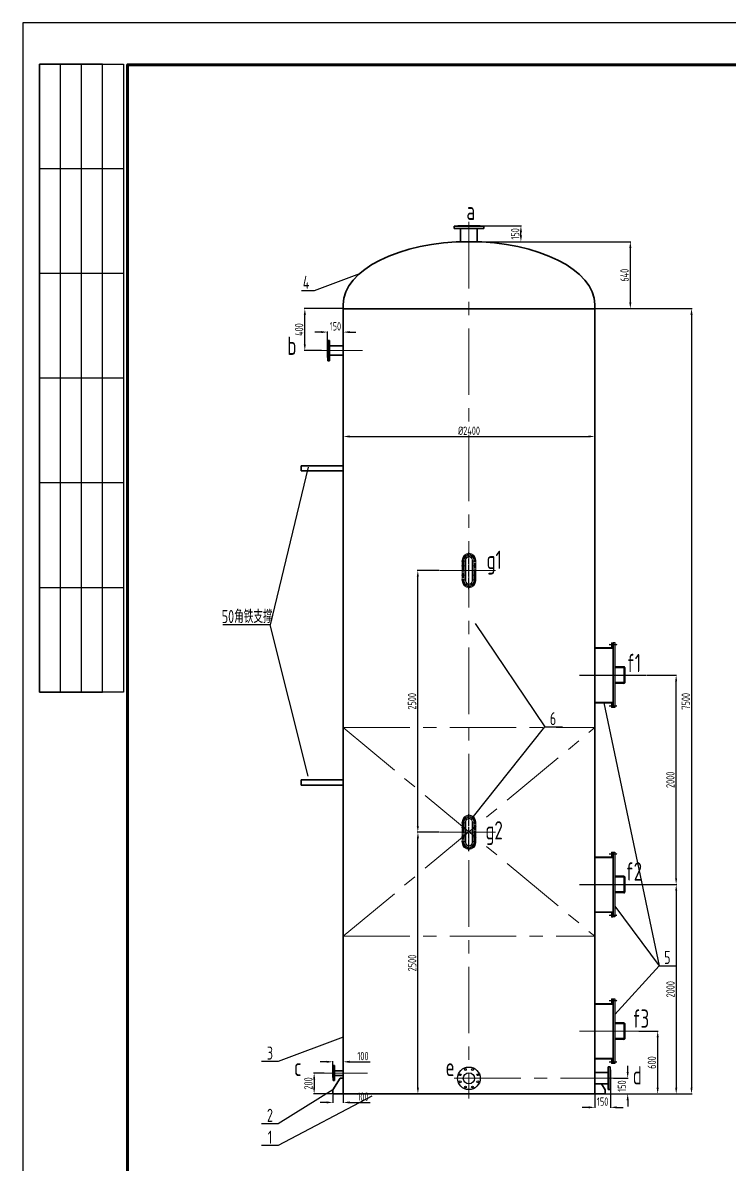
# Model space of a CAD drawing. Header units: millimetres. Extents: x -698490 to -638799, y 1500932 to 3009043.
# Drawn here: x -690096 to -683365, y 1506841 to 1517732 of the extents above; entities that cross this region are included whole.
import ezdxf

# ---------------------------------------------------------------- set-up
doc = ezdxf.new("R2010")
doc.units = ezdxf.units.MM
doc.header["$LTSCALE"] = 100
doc.header["$MEASUREMENT"] = 0
for name, pattern in [('ACAD_ISO09W100', [45, 24, -3, 6, -3, 6, -3]), ('CENTER', [50.8, 31.75, -6.35, 6.35, -6.35]), ('DOTE', [2.42, 2, -0.2, 0.02, -0.2])]:
    doc.linetypes.add(name, pattern=pattern)
doc.layers.get('0').update_dxf_attribs({"linetype": 'CONTINUOUS'})
doc.layers.get('DEFPOINTS').update_dxf_attribs({"linetype": 'CONTINUOUS'})
doc.layers.add('MAIN', color=7, linetype='CONTINUOUS')
doc.layers.add('轴线', color=254, linetype='ACAD_ISO09W100')
for name, color, linetype, lineweight in [('中心线虚线', 1, 'CENTER', 13), ('图框线层', 1, 'CONTINUOUS', 60), ('标注', 3, 'CONTINUOUS', 15), ('设备', 4, 'CONTINUOUS', 25), ('附件', 7, 'CONTINUOUS', 20)]:
    doc.layers.add(name, color=color, linetype=linetype, lineweight=lineweight)
doc.styles.get("Standard").update_dxf_attribs({"font": 'tssdeng.shx', "width": 0.7, "bigfont": 'hztxt.shx'})
doc.styles.add('尺寸标注', font='Tssdeng.shx', dxfattribs={"width": 0.7, "bigfont": 'hztxt.shx'})
doc.dimstyles.new('ISO-100', dxfattribs={"dimtxt": 80, "dimasz": 60, "dimexe": 5, "dimexo": 5, "dimgap": 15, "dimtad": 1, "dimdec": 0, "dimzin": 0, "dimdsep": 46, "dimtxsty": 'Standard', "dimcen": 0, "dimadec": 0, "dimazin": 0, "dimtfac": 1, "dimtdec": 0, "dimtofl": 0, "dimtmove": 0, "dimatfit": 3, "dimfxl": 0, "dimtolj": 1, "dimtzin": 0, "dimarcsym": 0})

# ---------------------------------------------------------------- blocks, each defined once
blk = doc.blocks.new('*D5')
at = {"layer": 'DEFPOINTS', "color": 0, "ltscale": 0.5, "transparency": 16777216}
for p in [(-684622, 1515002), (-684638, 1507502), (-683715, 1507502)]:
    blk.add_point(p, dxfattribs=at)
at = {"layer": '标注', "color": 0, "lineweight": -2, "ltscale": 0.5, "transparency": 16777216}
for p, q in [((-684617, 1515002), (-683710, 1515002)), ((-683715, 1514942), (-683715, 1507562)), ((-684633, 1507502), (-683710, 1507502))]:
    blk.add_line(p, q, dxfattribs=at)
at = {"layer": '标注', "color": 0, "ltscale": 0.5, "transparency": 16777216}
for points in [[(-683725, 1514942), (-683705, 1514942), (-683715, 1515002)], [(-683725, 1507562), (-683705, 1507562), (-683715, 1507502)]]:
    blk.add_solid(points, dxfattribs=at)
at = {"layer": '标注', "color": 0, "ltscale": 0.5, "transparency": 16777216, "insert": (-683770, 1511252), "char_height": 80, "attachment_point": 5, "rotation": 90}
blk.add_mtext('\\A1;7500', dxfattribs=at)
blk = doc.blocks.new('*D6')
at = {"layer": 'DEFPOINTS', "color": 0, "ltscale": 0.5, "transparency": 16777216}
for p in [(-684274, 1509502), (-684638, 1507502), (-683861, 1507502)]:
    blk.add_point(p, dxfattribs=at)
at = {"layer": '标注', "color": 0, "lineweight": -2, "ltscale": 0.5, "transparency": 16777216}
for p, q in [((-684269, 1509502), (-683856, 1509502)), ((-683861, 1509442), (-683861, 1507562)), ((-684633, 1507502), (-683856, 1507502))]:
    blk.add_line(p, q, dxfattribs=at)
at = {"layer": '标注', "color": 0, "ltscale": 0.5, "transparency": 16777216}
for points in [[(-683871, 1509442), (-683851, 1509442), (-683861, 1509502)], [(-683871, 1507562), (-683851, 1507562), (-683861, 1507502)]]:
    blk.add_solid(points, dxfattribs=at)
at = {"layer": '标注', "color": 0, "ltscale": 0.5, "transparency": 16777216, "insert": (-683916, 1508502), "char_height": 80, "attachment_point": 5, "rotation": 90}
blk.add_mtext('\\A1;2000', dxfattribs=at)
blk = doc.blocks.new('*D0')
at = {"layer": 'DEFPOINTS', "color": 0, "ltscale": 0.5, "transparency": 16777216}
for p in [(-684638, 1513781), (-687038, 1513692), (-684638, 1513679)]:
    blk.add_point(p, dxfattribs=at)
at = {"layer": '标注', "color": 0, "lineweight": -2, "ltscale": 0.5, "transparency": 16777216}
for p, q in [((-687038, 1513697), (-687038, 1513786)), ((-686978, 1513781), (-684698, 1513781)), ((-684638, 1513684), (-684638, 1513786))]:
    blk.add_line(p, q, dxfattribs=at)
at = {"layer": '标注', "color": 0, "ltscale": 0.5, "transparency": 16777216}
for points in [[(-686978, 1513791), (-686978, 1513771), (-687038, 1513781)], [(-684698, 1513791), (-684698, 1513771), (-684638, 1513781)]]:
    blk.add_solid(points, dxfattribs=at)
at = {"layer": '标注', "color": 0, "ltscale": 0.5, "transparency": 16777216, "insert": (-685838, 1513836), "char_height": 80, "attachment_point": 5}
blk.add_mtext('\\A1;%%C2400', dxfattribs=at)
blk = doc.blocks.new('*D1')
at = {"layer": 'DEFPOINTS', "color": 0, "ltscale": 0.5, "transparency": 16777216}
for p in [(-685838, 1515792), (-685343, 1515792), (-685841, 1515641)]:
    blk.add_point(p, dxfattribs=at)
at = {"layer": '标注', "color": 0, "lineweight": -2, "ltscale": 0.5, "transparency": 16777216}
for p, q in [((-685833, 1515792), (-685338, 1515792)), ((-685343, 1515701), (-685343, 1515732)), ((-685836, 1515641), (-685338, 1515641))]:
    blk.add_line(p, q, dxfattribs=at)
at = {"layer": '标注', "color": 0, "ltscale": 0.5, "transparency": 16777216}
for points in [[(-685353, 1515732), (-685333, 1515732), (-685343, 1515792)], [(-685353, 1515701), (-685333, 1515701), (-685343, 1515641)]]:
    blk.add_solid(points, dxfattribs=at)
at = {"layer": '标注', "color": 0, "ltscale": 0.5, "transparency": 16777216, "insert": (-685398, 1515716), "char_height": 80, "attachment_point": 5, "rotation": 90}
blk.add_mtext('\\A1;150', dxfattribs=at)
blk = doc.blocks.new('*D2')
at = {"layer": 'DEFPOINTS', "color": 0, "ltscale": 0.5, "transparency": 16777216}
for p in [(-684463, 1507652), (-684324, 1507652), (-684606, 1507502)]:
    blk.add_point(p, dxfattribs=at)
at = {"layer": '标注', "color": 0, "lineweight": -2, "ltscale": 0.5, "transparency": 16777216}
for p, q in [((-684324, 1507712), (-684324, 1507772)), ((-684458, 1507652), (-684319, 1507652)), ((-684601, 1507502), (-684319, 1507502)), ((-684324, 1507442), (-684324, 1507382))]:
    blk.add_line(p, q, dxfattribs=at)
at = {"layer": '标注', "color": 0, "ltscale": 0.5, "transparency": 16777216}
for points in [[(-684334, 1507712), (-684314, 1507712), (-684324, 1507652)], [(-684334, 1507442), (-684314, 1507442), (-684324, 1507502)]]:
    blk.add_solid(points, dxfattribs=at)
at = {"layer": '标注', "color": 0, "ltscale": 0.5, "transparency": 16777216, "insert": (-684379, 1507577), "char_height": 80, "attachment_point": 5, "rotation": 90}
blk.add_mtext('\\A1;150', dxfattribs=at)
blk = doc.blocks.new('*D3')
at = {"layer": 'DEFPOINTS', "color": 0, "ltscale": 0.5, "transparency": 16777216}
for p in [(-684222, 1508102), (-684038, 1508102), (-684538, 1507502)]:
    blk.add_point(p, dxfattribs=at)
at = {"layer": '标注', "color": 0, "lineweight": -2, "ltscale": 0.5, "transparency": 16777216}
for p, q in [((-684217, 1508102), (-684033, 1508102)), ((-684038, 1507562), (-684038, 1508042)), ((-684533, 1507502), (-684033, 1507502))]:
    blk.add_line(p, q, dxfattribs=at)
at = {"layer": '标注', "color": 0, "ltscale": 0.5, "transparency": 16777216}
for points in [[(-684048, 1508042), (-684028, 1508042), (-684038, 1508102)], [(-684048, 1507562), (-684028, 1507562), (-684038, 1507502)]]:
    blk.add_solid(points, dxfattribs=at)
at = {"layer": '标注', "color": 0, "ltscale": 0.5, "transparency": 16777216, "insert": (-684093, 1507802), "char_height": 80, "attachment_point": 5, "rotation": 90}
blk.add_mtext('\\A1;600', dxfattribs=at)
blk = doc.blocks.new('*D4')
at = {"layer": 'DEFPOINTS', "color": 0, "ltscale": 0.5, "transparency": 16777216}
for p in [(-687214, 1507702), (-687316, 1507502), (-687138, 1507502)]:
    blk.add_point(p, dxfattribs=at)
at = {"layer": '标注', "color": 0, "lineweight": -2, "ltscale": 0.5, "transparency": 16777216}
for p, q in [((-687219, 1507702), (-687321, 1507702)), ((-687316, 1507642), (-687316, 1507562)), ((-687143, 1507502), (-687321, 1507502))]:
    blk.add_line(p, q, dxfattribs=at)
at = {"layer": '标注', "color": 0, "ltscale": 0.5, "transparency": 16777216}
for points in [[(-687326, 1507642), (-687306, 1507642), (-687316, 1507702)], [(-687326, 1507562), (-687306, 1507562), (-687316, 1507502)]]:
    blk.add_solid(points, dxfattribs=at)
at = {"layer": '标注', "color": 0, "ltscale": 0.5, "transparency": 16777216, "insert": (-687371, 1507602), "char_height": 80, "attachment_point": 5, "rotation": 90}
blk.add_mtext('\\A1;200', dxfattribs=at)
blk = doc.blocks.new('*D18')
at = {"layer": 'DEFPOINTS', "color": 0, "ltscale": 0.5, "transparency": 16777216}
for p in [(-687038, 1514778), (-687188, 1514666), (-687038, 1514666)]:
    blk.add_point(p, dxfattribs=at)
at = {"layer": '标注', "color": 0, "lineweight": -2, "ltscale": 0.5, "transparency": 16777216}
for p, q in [((-687248, 1514778), (-687308, 1514778)), ((-687188, 1514671), (-687188, 1514783)), ((-687038, 1514671), (-687038, 1514783)), ((-686978, 1514778), (-686918, 1514778))]:
    blk.add_line(p, q, dxfattribs=at)
at = {"layer": '标注', "color": 0, "ltscale": 0.5, "transparency": 16777216}
for points in [[(-687248, 1514788), (-687248, 1514768), (-687188, 1514778)], [(-686978, 1514788), (-686978, 1514768), (-687038, 1514778)]]:
    blk.add_solid(points, dxfattribs=at)
at = {"layer": '标注', "color": 0, "ltscale": 0.5, "transparency": 16777216, "insert": (-687113, 1514833), "char_height": 80, "attachment_point": 5}
blk.add_mtext('\\A1;150', dxfattribs=at)
blk = doc.blocks.new('*D19')
at = {"layer": 'DEFPOINTS', "color": 0, "ltscale": 0.5, "transparency": 16777216}
for p in [(-687405, 1515002), (-687038, 1515002), (-687242, 1514602)]:
    blk.add_point(p, dxfattribs=at)
at = {"layer": '标注', "color": 0, "lineweight": -2, "ltscale": 0.5, "transparency": 16777216}
for p, q in [((-687043, 1515002), (-687410, 1515002)), ((-687405, 1514662), (-687405, 1514942)), ((-687247, 1514602), (-687410, 1514602))]:
    blk.add_line(p, q, dxfattribs=at)
at = {"layer": '标注', "color": 0, "ltscale": 0.5, "transparency": 16777216}
for points in [[(-687415, 1514942), (-687395, 1514942), (-687405, 1515002)], [(-687415, 1514662), (-687395, 1514662), (-687405, 1514602)]]:
    blk.add_solid(points, dxfattribs=at)
at = {"layer": '标注', "color": 0, "ltscale": 0.5, "transparency": 16777216, "insert": (-687460, 1514802), "char_height": 80, "attachment_point": 5, "rotation": 90}
blk.add_mtext('\\A1;400', dxfattribs=at)
blk = doc.blocks.new('*D20')
at = {"layer": 'DEFPOINTS', "color": 0, "ltscale": 0.5, "transparency": 16777216}
for p in [(-687038, 1507809), (-687138, 1507702), (-687038, 1507702)]:
    blk.add_point(p, dxfattribs=at)
at = {"layer": '标注', "color": 0, "lineweight": -2, "ltscale": 0.5, "transparency": 16777216}
for p, q in [((-687198, 1507809), (-687258, 1507809)), ((-687138, 1507707), (-687138, 1507814)), ((-687038, 1507707), (-687038, 1507814)), ((-686978, 1507809), (-686781, 1507809))]:
    blk.add_line(p, q, dxfattribs=at)
at = {"layer": '标注', "color": 0, "ltscale": 0.5, "transparency": 16777216}
for points in [[(-687198, 1507819), (-687198, 1507799), (-687138, 1507809)], [(-686978, 1507819), (-686978, 1507799), (-687038, 1507809)]]:
    blk.add_solid(points, dxfattribs=at)
at = {"layer": '标注', "color": 0, "ltscale": 0.5, "transparency": 16777216, "insert": (-686850, 1507864), "char_height": 80, "attachment_point": 5}
blk.add_mtext('\\A1;100', dxfattribs=at)
blk = doc.blocks.new('*D21')
at = {"layer": 'DEFPOINTS', "color": 0, "ltscale": 0.5, "transparency": 16777216}
for p in [(-684638, 1507652), (-684488, 1507652), (-684488, 1507374)]:
    blk.add_point(p, dxfattribs=at)
at = {"layer": '标注', "color": 0, "lineweight": -2, "ltscale": 0.5, "transparency": 16777216}
for p, q in [((-684638, 1507647), (-684638, 1507369)), ((-684488, 1507647), (-684488, 1507369)), ((-684698, 1507374), (-684758, 1507374)), ((-684428, 1507374), (-684368, 1507374))]:
    blk.add_line(p, q, dxfattribs=at)
at = {"layer": '标注', "color": 0, "ltscale": 0.5, "transparency": 16777216}
for points in [[(-684698, 1507384), (-684698, 1507364), (-684638, 1507374)], [(-684428, 1507384), (-684428, 1507364), (-684488, 1507374)]]:
    blk.add_solid(points, dxfattribs=at)
at = {"layer": '标注', "color": 0, "ltscale": 0.5, "transparency": 16777216, "insert": (-684563, 1507429), "char_height": 80, "attachment_point": 5}
blk.add_mtext('\\A1;150', dxfattribs=at)
blk = doc.blocks.new('*D22')
at = {"layer": 'DEFPOINTS', "color": 0, "ltscale": 0.5, "transparency": 16777216}
for p in [(-685841, 1515641), (-684638, 1515002), (-684299, 1515002)]:
    blk.add_point(p, dxfattribs=at)
at = {"layer": '标注', "color": 0, "lineweight": -2, "ltscale": 0.5, "transparency": 16777216}
for p, q in [((-685836, 1515641), (-684294, 1515641)), ((-684299, 1515581), (-684299, 1515062)), ((-684633, 1515002), (-684294, 1515002))]:
    blk.add_line(p, q, dxfattribs=at)
at = {"layer": '标注', "color": 0, "ltscale": 0.5, "transparency": 16777216}
for points in [[(-684309, 1515581), (-684289, 1515581), (-684299, 1515641)], [(-684309, 1515062), (-684289, 1515062), (-684299, 1515002)]]:
    blk.add_solid(points, dxfattribs=at)
at = {"layer": '标注', "color": 0, "ltscale": 0.5, "transparency": 16777216, "insert": (-684354, 1515321), "char_height": 80, "attachment_point": 5, "rotation": 90}
blk.add_mtext('\\A1;640', dxfattribs=at)
blk = doc.blocks.new('*D53')
at = {"layer": 'DEFPOINTS', "color": 0, "ltscale": 0.5, "transparency": 16777216}
for p in [(-687138, 1507502), (-687038, 1507502), (-687038, 1507421)]:
    blk.add_point(p, dxfattribs=at)
at = {"layer": '标注', "color": 0, "lineweight": -2, "ltscale": 0.5, "transparency": 16777216}
for p, q in [((-687138, 1507497), (-687138, 1507416)), ((-687038, 1507497), (-687038, 1507416)), ((-687198, 1507421), (-687258, 1507421)), ((-686978, 1507421), (-686781, 1507421))]:
    blk.add_line(p, q, dxfattribs=at)
at = {"layer": '标注', "color": 0, "ltscale": 0.5, "transparency": 16777216}
for points in [[(-687198, 1507431), (-687198, 1507411), (-687138, 1507421)], [(-686978, 1507431), (-686978, 1507411), (-687038, 1507421)]]:
    blk.add_solid(points, dxfattribs=at)
at = {"layer": '标注', "color": 0, "ltscale": 0.5, "transparency": 16777216, "insert": (-686850, 1507476), "char_height": 80, "attachment_point": 5}
blk.add_mtext('\\A1;100', dxfattribs=at)
blk = doc.blocks.new('A$C65F46942')
for centre, radius in [((107, 107), 108), ((24, 142), 9), ((107, 107), 54), ((73, 191), 9), ((142, 191), 9), ((191, 142), 9), ((24, 73), 9), ((73, 24), 9), ((142, 24), 9), ((191, 73), 9)]:
    blk.add_circle(centre, radius)
blk = doc.blocks.new('*D56')
at = {"layer": 'DEFPOINTS', "color": 0, "ltscale": 0.5, "transparency": 16777216}
for p in [(-684144, 1511502), (-683862, 1511502), (-684063, 1509502)]:
    blk.add_point(p, dxfattribs=at)
at = {"layer": '标注', "color": 0, "lineweight": -2, "ltscale": 0.5, "transparency": 16777216}
for p, q in [((-684139, 1511502), (-683857, 1511502)), ((-683862, 1509562), (-683862, 1511442)), ((-684058, 1509502), (-683857, 1509502))]:
    blk.add_line(p, q, dxfattribs=at)
at = {"layer": '标注', "color": 0, "ltscale": 0.5, "transparency": 16777216}
for points in [[(-683872, 1511442), (-683852, 1511442), (-683862, 1511502)], [(-683872, 1509562), (-683852, 1509562), (-683862, 1509502)]]:
    blk.add_solid(points, dxfattribs=at)
at = {"layer": '标注', "color": 0, "ltscale": 0.5, "transparency": 16777216, "insert": (-683917, 1510502), "char_height": 80, "attachment_point": 5, "rotation": 90}
blk.add_mtext('\\A1;2000', dxfattribs=at)
blk = doc.blocks.new('*D57')
at = {"layer": 'DEFPOINTS', "color": 0, "ltscale": 0.5, "transparency": 16777216}
for p in [(-686326, 1510002), (-686118, 1510002), (-686202, 1507502)]:
    blk.add_point(p, dxfattribs=at)
at = {"layer": '标注', "color": 0, "lineweight": -2, "ltscale": 0.5, "transparency": 16777216}
for p, q in [((-686123, 1510002), (-686331, 1510002)), ((-686326, 1507562), (-686326, 1509942)), ((-686207, 1507502), (-686331, 1507502))]:
    blk.add_line(p, q, dxfattribs=at)
at = {"layer": '标注', "color": 0, "ltscale": 0.5, "transparency": 16777216}
for points in [[(-686336, 1509942), (-686316, 1509942), (-686326, 1510002)], [(-686336, 1507562), (-686316, 1507562), (-686326, 1507502)]]:
    blk.add_solid(points, dxfattribs=at)
at = {"layer": '标注', "color": 0, "ltscale": 0.5, "transparency": 16777216, "insert": (-686381, 1508752), "char_height": 80, "attachment_point": 5, "rotation": 90}
blk.add_mtext('\\A1;2500', dxfattribs=at)
blk = doc.blocks.new('*D58')
at = {"layer": 'DEFPOINTS', "color": 0, "ltscale": 0.5, "transparency": 16777216}
for p in [(-686327, 1512501), (-686118, 1512501), (-686118, 1510002)]:
    blk.add_point(p, dxfattribs=at)
at = {"layer": '标注', "color": 0, "lineweight": -2, "ltscale": 0.5, "transparency": 16777216}
for p, q in [((-686123, 1512501), (-686332, 1512501)), ((-686327, 1510062), (-686327, 1512441)), ((-686123, 1510002), (-686332, 1510002))]:
    blk.add_line(p, q, dxfattribs=at)
at = {"layer": '标注', "color": 0, "ltscale": 0.5, "transparency": 16777216}
for points in [[(-686337, 1512441), (-686317, 1512441), (-686327, 1512501)], [(-686337, 1510062), (-686317, 1510062), (-686327, 1510002)]]:
    blk.add_solid(points, dxfattribs=at)
at = {"layer": '标注', "color": 0, "ltscale": 0.5, "transparency": 16777216, "insert": (-686382, 1511252), "char_height": 80, "attachment_point": 5, "rotation": 90}
blk.add_mtext('\\A1;2500', dxfattribs=at)

msp = doc.modelspace()

# ---------------------------------------------------------------- hatches: boundary and pattern name
at = {"layer": '设备'}
for points in [[(-684461.4, 1511773.4), (-684464.4, 1511773.4), (-684464.4, 1511760.6), (-684461.4, 1511760.6)], [(-684461.4, 1511229.8), (-684464.4, 1511229.8), (-684464.4, 1511242.6), (-684461.4, 1511242.6)], [(-684461.4, 1509773.4), (-684464.4, 1509773.4), (-684464.4, 1509760.6), (-684461.4, 1509760.6)], [(-684461.4, 1509229.8), (-684464.4, 1509229.8), (-684464.4, 1509242.6), (-684461.4, 1509242.6)], [(-684461.4, 1508373), (-684464.4, 1508373), (-684464.4, 1508360.2), (-684461.4, 1508360.2)], [(-684461.4, 1507829.4), (-684464.4, 1507829.4), (-684464.4, 1507842.2), (-684461.4, 1507842.2)]]:
    msp.add_hatch(color=256, dxfattribs=at).paths.add_polyline_path(points)

# ---------------------------------------------------------------- linework, layer by layer
for p, q in [((-686884.5, 1515335.5), (-687314.4, 1515173.1)), ((-687372.4, 1513488), (-687734.1, 1511981)), ((-687372.4, 1510538), (-687734.1, 1511981)), ((-685780.6, 1511995.3), (-685115.1, 1511006.5)), ((-684551.4, 1511236.6), (-684024.9, 1508725.7)), ((-685796.6, 1510151.4), (-685115.1, 1511006.5)), ((-684447.4, 1509295.8), (-684024.9, 1508725.7)), ((-684447.4, 1508260.3), (-684024.9, 1508725.7)), ((-687038.4, 1508044.6), (-687659.8, 1507812.2)), ((-687138.4, 1507541.6), (-687659.8, 1507218.1)), ((-686765.9, 1507481.6), (-687659.8, 1507008.7))]:
    msp.add_line(p, q)
at = {"color": 1}
for p, q in [((-687314.4, 1515173.1), (-687436.6, 1515173.1)), ((-687734.1, 1511981), (-688188, 1511981)), ((-685115.1, 1511006.5), (-684946.5, 1511006.5)), ((-684024.9, 1508725.7), (-683856.3, 1508725.7)), ((-687659.8, 1507812.2), (-687817.6, 1507812.2)), ((-687659.8, 1507218.1), (-687817.6, 1507218.1)), ((-687659.8, 1507008.7), (-687817.6, 1507008.7))]:
    msp.add_line(p, q, dxfattribs=at)
for points in [[(-690095.7, 1500931.8), (-666335.7, 1500931.8), (-666335.7, 1517731.8), (-690095.7, 1517731.8)], [(-689935.7, 1517338.2), (-689135.7, 1517338.2), (-689135.7, 1511338.2), (-689935.7, 1511338.2)], [(-689935.7, 1511338.2), (-689335.7, 1511338.2), (-689335.7, 1517338.2), (-689935.7, 1517338.2)], [(-689535.7, 1517338.2), (-689935.7, 1517338.2), (-689935.7, 1511338.2), (-689535.7, 1511338.2)], [(-689935.7, 1511338.2), (-689735.7, 1511338.2), (-689735.7, 1517338.2), (-689935.7, 1517338.2)], [(-689935.7, 1517338.2), (-689135.7, 1517338.2), (-689135.7, 1516338.2), (-689935.7, 1516338.2)], [(-689935.7, 1517338.2), (-689135.7, 1517338.2), (-689135.7, 1515338.2), (-689935.7, 1515338.2)], [(-689935.7, 1517338.2), (-689135.7, 1517338.2), (-689135.7, 1514338.2), (-689935.7, 1514338.2)], [(-689935.7, 1517338.2), (-689135.7, 1517338.2), (-689135.7, 1513338.2), (-689935.7, 1513338.2)], [(-689935.7, 1512338.2), (-689135.7, 1512338.2), (-689135.7, 1511338.2), (-689935.7, 1511338.2)]]:
    msp.add_lwpolyline(points, close=True)
at = {"layer": 'MAIN', "color": 1, "linetype": 'DOTE', "ltscale": 0.25}
for p, q in [((-685838.4, 1512321.4), (-685838.4, 1512681.4)), ((-685838.4, 1509821.6), (-685838.4, 1510181.6))]:
    msp.add_line(p, q, dxfattribs=at)
at = {"layer": 'MAIN', "color": 1, "linetype": 'DOTE', "lineweight": 9, "ltscale": 0.25}
for p, q in [((-685908.4, 1512591.4), (-685878.4, 1512591.4)), ((-685868.9, 1512637.8), (-685880.1, 1512651.2)), ((-685796.6, 1512651.2), (-685808, 1512637.6)), ((-685798.4, 1512591.4), (-685768.4, 1512591.4)), ((-685917, 1512501.4), (-685757, 1512501.4)), ((-685908.4, 1512546.4), (-685878.4, 1512546.4)), ((-685798.4, 1512546.4), (-685768.4, 1512546.4)), ((-685908.4, 1512456.4), (-685878.4, 1512456.4)), ((-685908.4, 1512411.4), (-685878.4, 1512411.4)), ((-685868.9, 1512365), (-685880.1, 1512351.6)), ((-685796.6, 1512351.6), (-685808, 1512365.2)), ((-685798.4, 1512456.4), (-685768.4, 1512456.4)), ((-685798.4, 1512411.4), (-685768.4, 1512411.4)), ((-685908.4, 1510091.6), (-685878.4, 1510091.6)), ((-685868.9, 1510138), (-685880.1, 1510151.4)), ((-685796.6, 1510151.4), (-685808, 1510137.8)), ((-685798.4, 1510091.6), (-685768.4, 1510091.6)), ((-685917, 1510001.6), (-685757, 1510001.6)), ((-685908.4, 1510046.6), (-685878.4, 1510046.6)), ((-685908.4, 1509956.6), (-685878.4, 1509956.6)), ((-685798.4, 1510046.6), (-685768.4, 1510046.6)), ((-685798.4, 1509956.6), (-685768.4, 1509956.6)), ((-685908.4, 1509911.6), (-685878.4, 1509911.6)), ((-685868.9, 1509865.2), (-685880.1, 1509851.8)), ((-685796.6, 1509851.8), (-685808, 1509865.4)), ((-685798.4, 1509911.6), (-685768.4, 1509911.6))]:
    msp.add_line(p, q, dxfattribs=at)
for points in [[(-685783.4, 1512601.4, 1), (-685893.4, 1512601.4), (-685893.4, 1512401.4, 1), (-685783.4, 1512401.4)], [(-685783.4, 1510101.6, 1), (-685893.4, 1510101.6), (-685893.4, 1509901.6, 1), (-685783.4, 1509901.6)]]:
    msp.add_lwpolyline(points, format="xyb", close=True, dxfattribs=at)
at = {"layer": '中心线虚线', "ltscale": 0.2}
for p, q in [((-685838.4, 1515829.5), (-685838.4, 1507457)), ((-687300.4, 1514601.6), (-686855.7, 1514601.6)), ((-686118, 1512501.4), (-685584.3, 1512501.4)), ((-687038.4, 1511001.6), (-684638.4, 1511001.6)), ((-687038.4, 1511001.6), (-684638.4, 1509007.6)), ((-687038.4, 1509007.6), (-684638.4, 1511001.6)), ((-686118, 1510001.6), (-685584.3, 1510001.6)), ((-687038.4, 1509007.6), (-684638.4, 1509007.6)), ((-684784.4, 1508101.6), (-684144.1, 1508101.6)), ((-686806.2, 1507701.6), (-687311.6, 1507701.6)), ((-685980.1, 1507651.6), (-684444.1, 1507651.6))]:
    msp.add_line(p, q, dxfattribs=at)
at = {"layer": '图框线层'}
msp.add_lwpolyline([(-689095.7, 1501331.8), (-666735.7, 1501331.8), (-666735.7, 1517331.8), (-689095.7, 1517331.8)], close=True, dxfattribs=at)
at = {"layer": '设备', "lineweight": 30}
for p, q in [((-685978.3, 1515767.6), (-685978.3, 1515788.6)), ((-685698.3, 1515788.6), (-685978.3, 1515788.6)), ((-685698.3, 1515767.6), (-685978.3, 1515767.6)), ((-685946.3, 1515788.6), (-685943.3, 1515791.6)), ((-685733.3, 1515791.6), (-685943.3, 1515791.6)), ((-685935.9, 1515791.6), (-685838.4, 1515791.6)), ((-685917.9, 1515767.6), (-685917.9, 1515640.3)), ((-685740.8, 1515791.6), (-685838.3, 1515791.6)), ((-685758.9, 1515767.6), (-685758.9, 1515640.3)), ((-685730.3, 1515788.6), (-685733.3, 1515791.6)), ((-685698.3, 1515767.6), (-685698.3, 1515788.6)), ((-687038.4, 1515041.6), (-687038.4, 1513541.6)), ((-687038.4, 1515001.6), (-684638.4, 1515001.6)), ((-684638.4, 1515041.6), (-684638.4, 1515001.6)), ((-684638.4, 1515001.6), (-684638.4, 1513541.6)), ((-687185.4, 1514672.1), (-687188.4, 1514669.1)), ((-687188.4, 1514669.1), (-687188.4, 1514534.1)), ((-687168.4, 1514699.1), (-687185.4, 1514699.1)), ((-687185.4, 1514699.1), (-687185.4, 1514504.1)), ((-687168.4, 1514699.1), (-687168.4, 1514504.1)), ((-687168.4, 1514646.1), (-687038.4, 1514646.1)), ((-687185.4, 1514531.1), (-687188.4, 1514534.1)), ((-687168.4, 1514557.1), (-687038.4, 1514557.1)), ((-687168.4, 1514504.1), (-687185.4, 1514504.1)), ((-687438.4, 1513501.6), (-687038.4, 1513501.6)), ((-687438.4, 1513451.6), (-687438.4, 1513501.6)), ((-687438.4, 1513451.6), (-687038.4, 1513451.6)), ((-687038.4, 1513541.6), (-687038.4, 1508520.9)), ((-687038.4, 1508520.9), (-687038.4, 1513541.6)), ((-684638.4, 1513541.6), (-684638.4, 1508520.9)), ((-687438.4, 1510501.6), (-687038.4, 1510501.6)), ((-687438.4, 1510451.6), (-687438.4, 1510501.6)), ((-687438.4, 1510451.6), (-687038.4, 1510451.6)), ((-687038.4, 1507501.6), (-687038.4, 1508520.9)), ((-684638.4, 1508520.9), (-684638.4, 1507501.6)), ((-687138.4, 1507744.1), (-687135.4, 1507747.1)), ((-687138.4, 1507659.1), (-687138.4, 1507744.1)), ((-687135.4, 1507629.1), (-687135.4, 1507774.1)), ((-687120.4, 1507774.1), (-687135.4, 1507774.1)), ((-687120.4, 1507629.1), (-687120.4, 1507774.1)), ((-687038.4, 1507724.1), (-687120.4, 1507724.1)), ((-687038.4, 1507679.1), (-687120.4, 1507679.1)), ((-684638.4, 1507705.6), (-684510.4, 1507705.6)), ((-684491.4, 1507759.9), (-684510.4, 1507759.9)), ((-684510.4, 1507759.9), (-684510.4, 1507544.9)), ((-684491.4, 1507759.9), (-684491.4, 1507544.9)), ((-684488.4, 1507731.9), (-684491.4, 1507734.9)), ((-684488.4, 1507731.9), (-684488.4, 1507572.9)), ((-687138.4, 1507659.1), (-687135.4, 1507656.1)), ((-687068.4, 1507651.6), (-687138.4, 1507541.6)), ((-687120.4, 1507629.1), (-687135.4, 1507629.1)), ((-687068.4, 1507651.6), (-687038.4, 1507651.6)), ((-684638.4, 1507597.6), (-684510.4, 1507597.6)), ((-684574, 1507597.6), (-684538.4, 1507541.6)), ((-684488.4, 1507572.9), (-684491.4, 1507569.9)), ((-687138.4, 1507501.6), (-687138.4, 1507541.6)), ((-687138.4, 1507501.6), (-684538.4, 1507501.6)), ((-684538.4, 1507501.6), (-684538.4, 1507541.6)), ((-684491.4, 1507544.9), (-684510.4, 1507544.9))]:
    msp.add_line(p, q, dxfattribs=at)
at = {"layer": '设备'}
for p, q in [((-684478.4, 1511811.6), (-684478.4, 1511766.6)), ((-684478.4, 1511811.6), (-684464.4, 1511811.6)), ((-684464.4, 1511811.6), (-684464.4, 1511191.6)), ((-684461.4, 1511812), (-684461.4, 1511192)), ((-684461.4, 1511812), (-684447.4, 1511812)), ((-684447.4, 1511812), (-684447.4, 1511192)), ((-684638.4, 1511766.6), (-684464.4, 1511766.6)), ((-684638.4, 1511766.6), (-684464.4, 1511766.6)), ((-684638.4, 1511760.6), (-684464.4, 1511760.6)), ((-684359.9, 1511582), (-684447.4, 1511582)), ((-684364.9, 1511572), (-684447.4, 1511572)), ((-684362.4, 1511569.5), (-684362.4, 1511434.5)), ((-684352.4, 1511574.5), (-684352.4, 1511429.5)), ((-684364.9, 1511432), (-684447.4, 1511432)), ((-684359.9, 1511422), (-684447.4, 1511422)), ((-684638.4, 1511242.6), (-684464.4, 1511242.6)), ((-684638.4, 1511236.6), (-684464.4, 1511236.6)), ((-684478.4, 1511236.6), (-684478.4, 1511191.6)), ((-684464.4, 1511191.6), (-684478.4, 1511191.6)), ((-684447.4, 1511192), (-684461.4, 1511192)), ((-684638.4, 1509020.9), (-684638.4, 1510001.6)), ((-684638.4, 1509766.6), (-684464.4, 1509766.6)), ((-684638.4, 1509766.6), (-684464.4, 1509766.6)), ((-684638.4, 1509760.6), (-684464.4, 1509760.6)), ((-684478.4, 1509811.6), (-684478.4, 1509766.6)), ((-684478.4, 1509811.6), (-684464.4, 1509811.6)), ((-684464.4, 1509811.6), (-684464.4, 1509191.6)), ((-684461.4, 1509812), (-684461.4, 1509192)), ((-684461.4, 1509812), (-684447.4, 1509812)), ((-684447.4, 1509812), (-684447.4, 1509192)), ((-684359.9, 1509582), (-684447.4, 1509582)), ((-684364.9, 1509572), (-684447.4, 1509572)), ((-684362.4, 1509569.5), (-684362.4, 1509434.5)), ((-684352.4, 1509574.5), (-684352.4, 1509429.5)), ((-684364.9, 1509432), (-684447.4, 1509432)), ((-684359.9, 1509422), (-684447.4, 1509422)), ((-684638.4, 1509242.6), (-684464.4, 1509242.6)), ((-684638.4, 1509236.6), (-684464.4, 1509236.6)), ((-684478.4, 1509236.6), (-684478.4, 1509191.6)), ((-684464.4, 1509191.6), (-684478.4, 1509191.6)), ((-684447.4, 1509192), (-684461.4, 1509192)), ((-687038.4, 1508520.9), (-687038.4, 1507724.1)), ((-684638.4, 1508366.2), (-684464.4, 1508366.2)), ((-684638.4, 1508366.2), (-684464.4, 1508366.2)), ((-684638.4, 1508360.2), (-684464.4, 1508360.2)), ((-684478.4, 1508411.2), (-684478.4, 1508366.2)), ((-684478.4, 1508411.2), (-684464.4, 1508411.2)), ((-684464.4, 1508411.2), (-684464.4, 1507791.2)), ((-684461.4, 1508411.6), (-684461.4, 1507791.6)), ((-684461.4, 1508411.6), (-684447.4, 1508411.6)), ((-684447.4, 1508411.6), (-684447.4, 1507791.6)), ((-684359.9, 1508181.6), (-684447.4, 1508181.6)), ((-684364.9, 1508171.6), (-684447.4, 1508171.6)), ((-684362.4, 1508169.1), (-684362.4, 1508034.1)), ((-684352.4, 1508174.1), (-684352.4, 1508029.1)), ((-684364.9, 1508031.6), (-684447.4, 1508031.6)), ((-684359.9, 1508021.6), (-684447.4, 1508021.6)), ((-684638.4, 1507842.2), (-684464.4, 1507842.2)), ((-684638.4, 1507836.2), (-684464.4, 1507836.2)), ((-684478.4, 1507836.2), (-684478.4, 1507791.2)), ((-684464.4, 1507791.2), (-684478.4, 1507791.2)), ((-684447.4, 1507791.6), (-684461.4, 1507791.6)), ((-687038.4, 1507679.1), (-687038.4, 1507501.6)), ((-687138.4, 1507501.6), (-684922.4, 1507501.6))]:
    msp.add_line(p, q, dxfattribs=at)
for points in [[(-684461.4, 1511760.6), (-684464.4, 1511760.6), (-684464.4, 1511773.4), (-684461.4, 1511773.4)], [(-684461.4, 1511242.6), (-684464.4, 1511242.6), (-684464.4, 1511229.8), (-684461.4, 1511229.8)], [(-684461.4, 1509760.6), (-684464.4, 1509760.6), (-684464.4, 1509773.4), (-684461.4, 1509773.4)], [(-684461.4, 1509242.6), (-684464.4, 1509242.6), (-684464.4, 1509229.8), (-684461.4, 1509229.8)], [(-684461.4, 1508360.2), (-684464.4, 1508360.2), (-684464.4, 1508373), (-684461.4, 1508373)], [(-684461.4, 1507842.2), (-684464.4, 1507842.2), (-684464.4, 1507829.4), (-684461.4, 1507829.4)]]:
    msp.add_lwpolyline(points, close=True, dxfattribs=at)
for centre, radius, start, end in [((-684364.9, 1511569.5), 2.5, 0, 90), ((-684359.9, 1511574.5), 7.5, 0, 90), ((-684364.9, 1511434.5), 2.5, 270, 0), ((-684359.9, 1511429.5), 7.5, 270, 0), ((-684364.9, 1509569.5), 2.5, 0, 90), ((-684359.9, 1509574.5), 7.5, 0, 90), ((-684364.9, 1509434.5), 2.5, 270, 0), ((-684359.9, 1509429.5), 7.5, 270, 0), ((-684364.9, 1508169.1), 2.5, 0, 90), ((-684359.9, 1508174.1), 7.5, 0, 90), ((-684364.9, 1508034.1), 2.5, 270, 0), ((-684359.9, 1508029.1), 7.5, 270, 0)]:
    msp.add_arc(centre, radius, start, end, dxfattribs=at)
at = {"layer": '设备', "lineweight": 30}
msp.add_ellipse((-685838.4, 1515041.6), major_axis=(-1200, 0), ratio=0.5, start_param=3.1415927, end_param=6.2831853, dxfattribs=at)
at = {"layer": '轴线'}
for p, q in [((-684501.2, 1511794.1), (-684428.6, 1511794.1)), ((-684495.2, 1511797), (-684490.3, 1511791.3)), ((-684490.7, 1511796.4), (-684494.7, 1511791.9)), ((-684430.5, 1511797), (-684435.4, 1511791.3)), ((-684435, 1511796.4), (-684431, 1511791.9)), ((-684784.4, 1511502), (-684144.1, 1511502)), ((-684362.4, 1511577), (-684447.4, 1511577)), ((-684357.4, 1511572), (-684357.4, 1511432)), ((-684362.4, 1511427), (-684447.4, 1511427)), ((-684501.2, 1511209.1), (-684428.6, 1511209.1)), ((-684495.2, 1511206.2), (-684490.3, 1511211.9)), ((-684490.7, 1511206.8), (-684494.7, 1511211.3)), ((-684430.5, 1511206.2), (-684435.4, 1511211.9)), ((-684435, 1511206.8), (-684431, 1511211.3)), ((-684501.2, 1509794.1), (-684428.6, 1509794.1)), ((-684495.2, 1509797), (-684490.3, 1509791.3)), ((-684490.7, 1509796.4), (-684494.7, 1509791.9)), ((-684430.5, 1509797), (-684435.4, 1509791.3)), ((-684435, 1509796.4), (-684431, 1509791.9)), ((-684362.4, 1509577), (-684447.4, 1509577)), ((-684357.4, 1509572), (-684357.4, 1509432)), ((-684784.4, 1509502), (-684144.1, 1509502)), ((-684362.4, 1509427), (-684447.4, 1509427)), ((-684501.2, 1509209.1), (-684428.6, 1509209.1)), ((-684495.2, 1509206.2), (-684490.3, 1509211.9)), ((-684490.7, 1509206.8), (-684494.7, 1509211.3)), ((-684430.5, 1509206.2), (-684435.4, 1509211.9)), ((-684435, 1509206.8), (-684431, 1509211.3)), ((-684501.2, 1508393.7), (-684428.6, 1508393.7)), ((-684495.2, 1508396.5), (-684490.3, 1508390.9)), ((-684490.7, 1508396), (-684494.7, 1508391.5)), ((-684430.5, 1508396.5), (-684435.4, 1508390.9)), ((-684435, 1508396), (-684431, 1508391.5)), ((-684362.4, 1508176.6), (-684447.4, 1508176.6)), ((-684357.4, 1508171.6), (-684357.4, 1508031.6)), ((-684362.4, 1508026.6), (-684447.4, 1508026.6)), ((-684501.2, 1507808.7), (-684428.6, 1507808.7)), ((-684495.2, 1507805.8), (-684490.3, 1507811.5)), ((-684490.7, 1507806.4), (-684494.7, 1507810.9)), ((-684430.5, 1507805.8), (-684435.4, 1507811.5)), ((-684435, 1507806.4), (-684431, 1507810.9))]:
    msp.add_line(p, q, dxfattribs=at)
for centre, start, end in [((-684362.4, 1511572), 0, 90), ((-684362.4, 1511432), 270, 0), ((-684362.4, 1509572), 0, 90), ((-684362.4, 1509432), 270, 0), ((-684362.4, 1508171.6), 0, 90), ((-684362.4, 1508031.6), 270, 0)]:
    msp.add_arc(centre, 5, start, end, dxfattribs=at)
at = {"layer": '附件'}
for points in [[(-685773.4, 1512601.4, 1), (-685903.4, 1512601.4), (-685903.4, 1512401.4, 1), (-685773.4, 1512401.4)], [(-685793.4, 1512601.4, 1), (-685883.4, 1512601.4), (-685883.4, 1512401.4, 1), (-685793.4, 1512401.4)], [(-685805.4, 1512601.4, 1.0000001), (-685871.4, 1512601.4), (-685871.4, 1512401.4, 1), (-685805.4, 1512401.4)], [(-685808.4, 1512601.4, 1.0000001), (-685868.4, 1512601.4), (-685868.4, 1512401.4, 1), (-685808.4, 1512401.4)], [(-685773.4, 1510101.6, 1), (-685903.4, 1510101.6), (-685903.4, 1509901.6, 1), (-685773.4, 1509901.6)], [(-685793.4, 1510101.6, 1), (-685883.4, 1510101.6), (-685883.4, 1509901.6, 1), (-685793.4, 1509901.6)], [(-685805.4, 1510101.6, 1.0000001), (-685871.4, 1510101.6), (-685871.4, 1509901.6, 1), (-685805.4, 1509901.6)], [(-685808.4, 1510101.6, 1.0000001), (-685868.4, 1510101.6), (-685868.4, 1509901.6, 1), (-685808.4, 1509901.6)]]:
    msp.add_lwpolyline(points, format="xyb", close=True, dxfattribs=at)
for centre in [(-685893.4, 1512591.4), (-685873.7, 1512643.5), (-685803, 1512643.5), (-685783.4, 1512591.4), (-685893.4, 1512546.4), (-685893.4, 1512501.4), (-685893.4, 1512456.4), (-685783.4, 1512546.4), (-685783.4, 1512501.4), (-685783.4, 1512456.4), (-685893.4, 1512411.4), (-685873.7, 1512359.3), (-685873.7, 1512359.3), (-685803, 1512359.3), (-685803, 1512359.3), (-685783.4, 1512411.4), (-685893.4, 1510091.6), (-685873.7, 1510143.7), (-685803, 1510143.7), (-685783.4, 1510091.6), (-685893.4, 1510046.6), (-685893.4, 1510001.6), (-685893.4, 1509956.6), (-685783.4, 1510046.6), (-685783.4, 1510001.6), (-685783.4, 1509956.6), (-685893.4, 1509911.6), (-685873.7, 1509859.5), (-685873.7, 1509859.5), (-685803, 1509859.5), (-685803, 1509859.5), (-685783.4, 1509911.6)]:
    msp.add_circle(centre, 5, dxfattribs=at)

# ---------------------------------------------------------------- block references
at = {"layer": '设备', "lineweight": 30}
msp.add_blockref('A$C65F46942', (-685945.9, 1507544.1), dxfattribs=at)

# ---------------------------------------------------------------- texts
at = {"color": 2, "char_height": 175, "width": 375, "attachment_point": 5, "style": '尺寸标注'}
for s, insert in [('a', (-685821.5, 1515936.2)), ('b', (-687528.6, 1514647.5)), ('g1', (-685598.6, 1512576.7)), ('f1', (-684264.6, 1511617.7)), ('g2', (-685598.6, 1509993.5)), ('f2', (-684264.6, 1509626.9)), ('f3', (-684197.8, 1508221.5)), ('c', (-687471.8, 1507760)), ('e', (-686019, 1507760)), ('d', (-684232.6, 1507680.1))]:
    msp.add_mtext(s, dxfattribs=dict(at, insert=insert))
at = {"char_height": 125, "attachment_point": 5, "style": '尺寸标注'}
for s, insert, width in [('4', (-687392.3, 1515253.1), 375), ('50角铁支撑', (-687954.7, 1512061), 849.442), ('6', (-685036.4, 1511086.5), 375), ('5', (-683946.2, 1508805.6), 375), ('3', (-687737.6, 1507892.2), 375), ('2', (-687737.6, 1507298.1), 375), ('1', (-687737.6, 1507088.6), 375)]:
    msp.add_mtext(s, dxfattribs=dict(at, insert=insert, width=width))

# ---------------------------------------------------------------- dimensions: what is measured, and where the dimension line sits
at = {"layer": '标注', "ltscale": 0.5}
for base, p1, p2, picture, middle in [((-685343.3, 1515791.6), (-685841, 1515641.2), (-685838.3, 1515791.6), '*D1', (-685398.3, 1515716.4)), ((-684299.1, 1515001.6), (-685841, 1515641.2), (-684638.4, 1515001.6), '*D22', (-684354.1, 1515321.4)), ((-687404.7, 1515001.6), (-687242.4, 1514601.6), (-687038.4, 1515001.6), '*D19', (-687459.7, 1514801.6)), ((-683715, 1507501.6), (-684622.4, 1515001.6), (-684638.4, 1507501.6), '*D5', (-683770, 1511251.6)), ((-686326.6, 1512501.4), (-686118, 1510001.6), (-686118, 1512501.4), '*D58', (-686381.6, 1511251.5)), ((-683862.1, 1511502), (-684062.7, 1509502), (-684144.1, 1511502), '*D56', (-683917.1, 1510502)), ((-686326.1, 1510001.6), (-686202.3, 1507501.6), (-686118, 1510001.6), '*D57', (-686381.1, 1508751.6)), ((-683861.1, 1507501.6), (-684274.4, 1509502), (-684638.4, 1507501.6), '*D6', (-683916.1, 1508501.8)), ((-684038, 1508101.6), (-684538.4, 1507501.6), (-684221.9, 1508101.6), '*D3', (-684093, 1507801.6)), ((-687316, 1507501.6), (-687213.8, 1507701.6), (-687138.4, 1507501.6), '*D4', (-687371, 1507601.6)), ((-684324.4, 1507651.6), (-684605.8, 1507501.6), (-684462.9, 1507651.6), '*D2', (-684379.4, 1507576.6))]:
    dim = msp.add_linear_dim(base=base, p1=p1, p2=p2, angle=90, dimstyle='ISO-100', dxfattribs=at)
    dim.commit()
    dim.dimension.update_dxf_attribs({"geometry": picture, "text_midpoint": middle})
for base, p1, p2, picture, middle in [((-687038.4, 1514778.4), (-687188.4, 1514665.9), (-687038.4, 1514665.9), '*D18', (-687113.4, 1514833.4)), ((-687038.4, 1507808.5), (-687138.4, 1507701.6), (-687038.4, 1507701.6), '*D20', (-686849.5, 1507863.5)), ((-684488.4, 1507373.6), (-684638.4, 1507651.6), (-684488.4, 1507651.6), '*D21', (-684563.4, 1507428.6)), ((-687038.4, 1507421.5), (-687138.4, 1507501.6), (-687038.4, 1507501.6), '*D53', (-686849.5, 1507476.5))]:
    dim = msp.add_linear_dim(base=base, p1=p1, p2=p2, dimstyle='ISO-100', dxfattribs=at)
    dim.commit()
    dim.dimension.update_dxf_attribs({"geometry": picture, "text_midpoint": middle})
dim = msp.add_linear_dim(base=(-684638.4, 1513780.9), p1=(-687038.4, 1513691.8), p2=(-684638.4, 1513679.5), text='%%C2400', dimstyle='ISO-100', dxfattribs=at)
dim.commit()
dim.dimension.update_dxf_attribs({"geometry": '*D0', "text_midpoint": (-685838.4, 1513835.9)})

doc.saveas('drawing.dxf')
